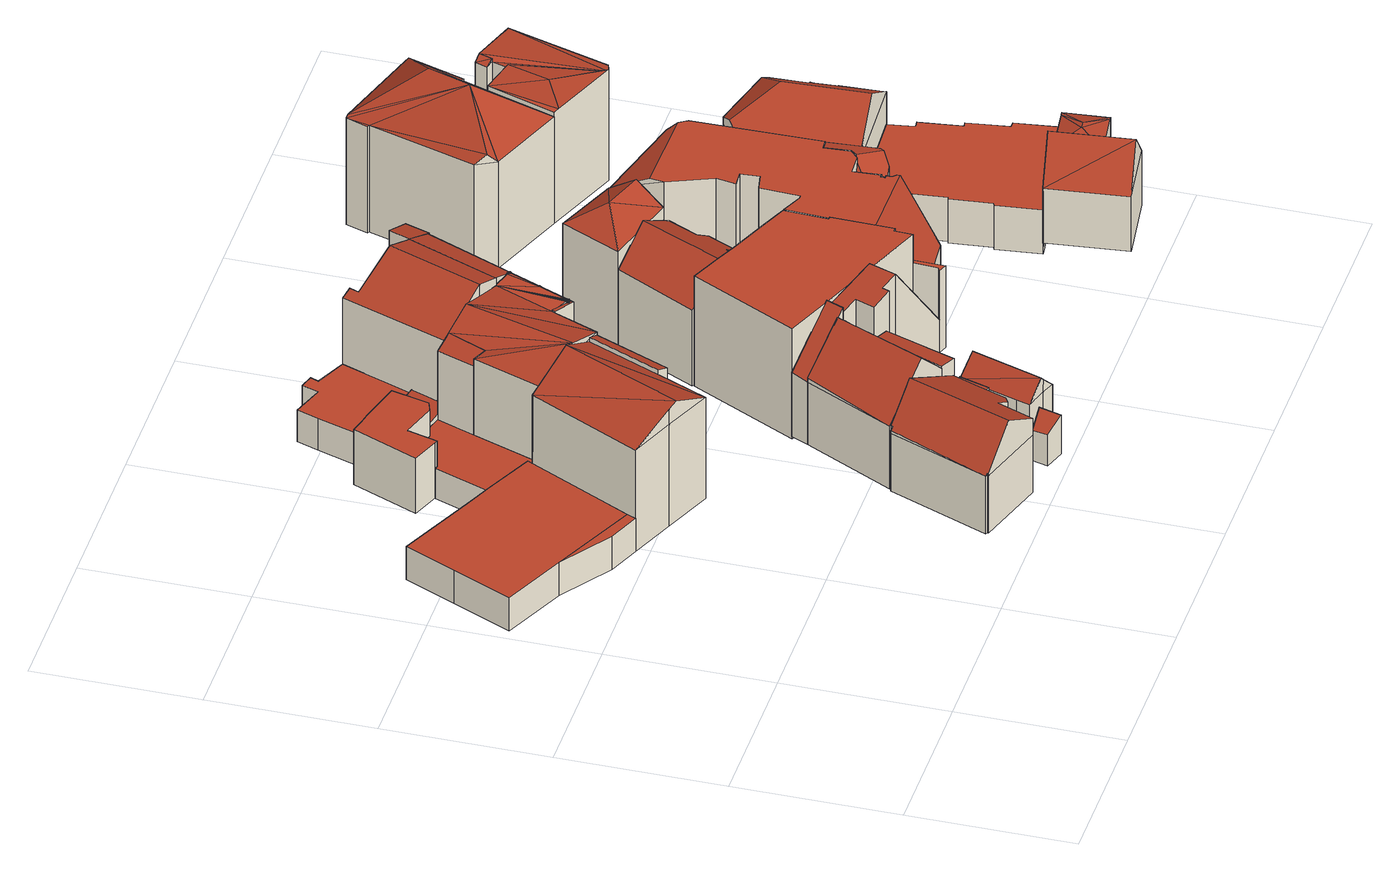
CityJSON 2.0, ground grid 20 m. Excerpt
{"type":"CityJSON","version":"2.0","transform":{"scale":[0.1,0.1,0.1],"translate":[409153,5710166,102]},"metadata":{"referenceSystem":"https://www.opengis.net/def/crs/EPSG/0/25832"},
"CityObjects":{
"building1":{"type":"Building","attributes":{"Gemeindeschluessel":"05978036","Geometrietyp2DReferenz":"3000","function":"31001_1100"},"children":["building1-1","building1-2","building1-3","building1-4"]},
"building1-1":{"type":"BuildingPart","attributes":{"roofType":"2100","measuredHeight":14.35},"parents":["building1"],"geometry":[{"type":"MultiSurface","lod":"2","boundaries":[[[0,1,2,3,4]],[[5,6,7,8,9]],[[6,10,11,7]],[[10,0,4,11]],[[10,6,5,1,0]],[[4,3,8,7,11]],[[5,9,2,1]],[[9,8,3,2]]],"semantics":{"surfaces":[{"type":"WallSurface"},{"type":"RoofSurface"},{"type":"GroundSurface"},{"type":"ClosureSurface"}],"values":[0,0,0,0,1,2,0,3]}}]},
"building1-2":{"type":"BuildingPart","attributes":{"roofType":"1000","measuredHeight":4.46},"parents":["building1"],"geometry":[{"type":"MultiSurface","lod":"2","boundaries":[[[12,13,14,15]],[[13,16,17,14]],[[16,13,12,18]],[[19,15,14,17]],[[15,19,18,12]],[[16,18,19,17]]],"semantics":{"surfaces":[{"type":"WallSurface"},{"type":"RoofSurface"},{"type":"GroundSurface"},{"type":"ClosureSurface"}],"values":[0,0,1,2,3,3]}}]},
"building1-3":{"type":"BuildingPart","attributes":{"roofType":"1000","measuredHeight":4.47},"parents":["building1"],"geometry":[{"type":"MultiSurface","lod":"2","boundaries":[[[20,21,22,23]],[[21,24,25,22]],[[24,26,27,25]],[[26,28,29,27]],[[30,31,17,16]],[[30,32,33,31]],[[32,20,23,33]],[[32,30,16,18,28,26,24,21,20]],[[23,22,25,27,29,19,17,31,33]],[[29,28,18,19]],[[16,17,19,18]]],"semantics":{"surfaces":[{"type":"WallSurface"},{"type":"RoofSurface"},{"type":"GroundSurface"},{"type":"ClosureSurface"}],"values":[0,0,0,0,0,0,0,1,2,3,3]}}]},
"building1-4":{"type":"BuildingPart","attributes":{"roofType":"3100","measuredHeight":16.29},"parents":["building1"],"geometry":[{"type":"MultiSurface","lod":"2","boundaries":[[[2,34,35,3]],[[34,36,37,35]],[[36,38,12,15,37]],[[39,40,41,29,28]],[[40,9,8,41]],[[34,2,9,42]],[[42,43,34]],[[42,44,39,43]],[[43,39,38,45]],[[34,43,45,36]],[[36,45,38]],[[40,44,42,9]],[[39,44,40]],[[3,35,37,15,19,29,41,8]],[[28,18,12,38,39]],[[19,15,12,18]],[[28,29,19,18]],[[3,8,9,2]]],"semantics":{"surfaces":[{"type":"WallSurface"},{"type":"RoofSurface"},{"type":"GroundSurface"},{"type":"ClosureSurface"}],"values":[0,0,0,0,0,1,1,1,1,0,0,0,0,2,0,3,3,3]}}]},
"building2":{"type":"Building","attributes":{"Gemeindeschluessel":"05978036","Geometrietyp2DReferenz":"3000","function":"31001_1100","roofType":"5000","measuredHeight":12.91},"geometry":[{"type":"MultiSurface","lod":"2","boundaries":[[[46,47,48,49]],[[47,50,51,48]],[[50,52,53,51]],[[52,54,55,53]],[[54,56,57,55]],[[56,58,59,57]],[[58,60,61,59]],[[60,62,63,61]],[[62,64,65,63]],[[64,66,67,65]],[[66,68,69,67]],[[68,70,71,69]],[[70,46,49,71]],[[72,73,74,75,76,77,78,79,80]],[[74,81,82,83,56,84,85,75]],[[50,76,75,85,52]],[[52,85,84,54]],[[54,84,56]],[[56,83,58]],[[58,83,82,60]],[[60,82,81,62]],[[62,81,74,73,64]],[[66,72,80,68]],[[68,80,79,70]],[[70,79,78,46]],[[46,78,77,47]],[[47,77,76,50]],[[64,73,72,66]],[[49,48,51,53,55,57,59,61,63,65,67,69,71]]],"semantics":{"surfaces":[{"type":"WallSurface"},{"type":"RoofSurface"},{"type":"GroundSurface"}],"values":[0,0,0,0,0,0,0,0,0,0,0,0,0,1,1,0,0,0,0,0,0,0,0,0,0,0,0,0,2]}}]},
"building3":{"type":"Building","attributes":{"Gemeindeschluessel":"05978036","Geometrietyp2DReferenz":"3000","function":"31001_9998","roofType":"2100","measuredHeight":5.31},"geometry":[{"type":"MultiSurface","lod":"2","boundaries":[[[86,87,88,89]],[[87,90,91,88]],[[90,92,93,91]],[[92,86,89,93]],[[92,90,87,86]],[[89,88,91,93]]],"semantics":{"surfaces":[{"type":"WallSurface"},{"type":"RoofSurface"},{"type":"GroundSurface"}],"values":[0,0,0,0,1,2]}}]},
"building4":{"type":"Building","attributes":{"Gemeindeschluessel":"05978036","Geometrietyp2DReferenz":"3000","function":"31001_2000"},"children":["building4-1","building4-2"]},
"building4-1":{"type":"BuildingPart","attributes":{"roofType":"2100","measuredHeight":14.44},"parents":["building4"],"geometry":[{"type":"MultiSurface","lod":"2","boundaries":[[[94,95,96,97,98]],[[99,100,101,102,103]],[[100,104,105,101]],[[104,94,98,105]],[[104,100,99,95,94]],[[98,97,102,101,105]],[[99,103,96,95]],[[103,102,97,96]]],"semantics":{"surfaces":[{"type":"WallSurface"},{"type":"RoofSurface"},{"type":"GroundSurface"},{"type":"ClosureSurface"}],"values":[0,0,0,0,1,2,0,3]}}]},
"building4-2":{"type":"BuildingPart","attributes":{"roofType":"1000","measuredHeight":4.05},"parents":["building4"],"geometry":[{"type":"MultiSurface","lod":"2","boundaries":[[[96,106,107,97]],[[106,108,109,107]],[[108,110,111,109]],[[110,112,113,111]],[[112,114,115,113]],[[114,116,117,115]],[[116,118,119,117]],[[118,120,121,119]],[[120,122,123,121]],[[122,103,102,123]],[[103,122,120,118,116,114,112,110,108,106,96]],[[97,107,109,111,113,115,117,119,121,123,102]],[[97,102,103,96]]],"semantics":{"surfaces":[{"type":"WallSurface"},{"type":"RoofSurface"},{"type":"GroundSurface"},{"type":"ClosureSurface"}],"values":[0,0,0,0,0,0,0,0,0,0,1,2,3]}}]},
"building5":{"type":"Building","attributes":{"Gemeindeschluessel":"05978036","Geometrietyp2DReferenz":"3000","function":"31001_2000","roofType":"1000","measuredHeight":7.51},"geometry":[{"type":"MultiSurface","lod":"2","boundaries":[[[124,125,126,127]],[[125,128,129,126]],[[128,130,131,129]],[[130,132,133,131]],[[132,134,135,133]],[[134,136,137,135]],[[136,138,139,137]],[[138,140,141,139]],[[140,142,143,141]],[[142,124,127,143]],[[142,140,138,136,134,132,130,128,125,124]],[[127,126,129,131,133,135,137,139,141,143]]],"semantics":{"surfaces":[{"type":"WallSurface"},{"type":"RoofSurface"},{"type":"GroundSurface"}],"values":[0,0,0,0,0,0,0,0,0,0,1,2]}}]},
"building6":{"type":"Building","attributes":{"Gemeindeschluessel":"05978036","Geometrietyp2DReferenz":"3000","function":"31001_9998"},"children":["building6-1","building6-2"]},
"building6-1":{"type":"BuildingPart","attributes":{"roofType":"2100","measuredHeight":5.52},"parents":["building6"],"geometry":[{"type":"MultiSurface","lod":"2","boundaries":[[[144,145,146,147,148]],[[145,149,150,146]],[[149,151,152,153,150]],[[149,145,144,151]],[[153,147,146,150]],[[144,148,152,151]],[[148,147,153,152]]],"semantics":{"surfaces":[{"type":"WallSurface"},{"type":"RoofSurface"},{"type":"GroundSurface"},{"type":"ClosureSurface"}],"values":[0,0,0,1,2,0,3]}}]},
"building6-2":{"type":"BuildingPart","attributes":{"roofType":"1000","measuredHeight":2.98},"parents":["building6"],"geometry":[{"type":"MultiSurface","lod":"2","boundaries":[[[154,155,156,157]],[[155,148,147,156]],[[152,154,157,153]],[[152,148,155,154]],[[157,156,147,153]],[[153,147,148,152]]],"semantics":{"surfaces":[{"type":"WallSurface"},{"type":"RoofSurface"},{"type":"GroundSurface"},{"type":"ClosureSurface"}],"values":[0,0,0,1,2,3]}}]},
"building7":{"type":"Building","attributes":{"Gemeindeschluessel":"05978036","Geometrietyp2DReferenz":"3000","function":"31001_2000"},"children":["building7-1","building7-2","building7-3","building7-4"]},
"building7-1":{"type":"BuildingPart","attributes":{"roofType":"2100","measuredHeight":14.82},"parents":["building7"],"geometry":[{"type":"MultiSurface","lod":"2","boundaries":[[[158,159,160,161]],[[159,162,163,160]],[[162,164,165,166,167,163]],[[162,159,158,168,164]],[[167,161,160,163]],[[168,165,164]],[[161,167,166,158]],[[158,166,165,168]]],"semantics":{"surfaces":[{"type":"WallSurface"},{"type":"RoofSurface"},{"type":"GroundSurface"},{"type":"ClosureSurface"}],"values":[0,0,0,1,2,0,3,3]}}]},
"building7-2":{"type":"BuildingPart","attributes":{"roofType":"3100","measuredHeight":14.01},"parents":["building7"],"geometry":[{"type":"MultiSurface","lod":"2","boundaries":[[[166,169,170,167]],[[169,171,172,170]],[[171,173,174,172]],[[173,175,176,174]],[[177,178,179,180]],[[178,158,161,179]],[[178,181,182,183]],[[184,185,186,187,165,168,182,181,188,189]],[[177,188,181,178]],[[166,165,187,169]],[[169,187,186,171]],[[171,186,185,173]],[[173,185,184,190,175]],[[178,183,158]],[[161,167,170,172,174,176,180,179]],[[167,161,158,166]],[[180,176,175,177]],[[189,190,184]],[[175,190,189,188,177]],[[182,168,158,183]],[[168,165,166,158]]],"semantics":{"surfaces":[{"type":"WallSurface"},{"type":"RoofSurface"},{"type":"GroundSurface"},{"type":"ClosureSurface"}],"values":[0,0,0,0,0,0,1,1,0,0,0,0,0,0,2,3,3,0,3,0,3]}}]},
"building7-3":{"type":"BuildingPart","attributes":{"roofType":"2100","measuredHeight":8.33},"parents":["building7"],"geometry":[{"type":"MultiSurface","lod":"2","boundaries":[[[191,192,193,194]],[[192,195,196,193]],[[195,197,198,196]],[[197,195,192,191]],[[194,193,196,198]],[[194,198,197,191]]],"semantics":{"surfaces":[{"type":"WallSurface"},{"type":"RoofSurface"},{"type":"GroundSurface"},{"type":"ClosureSurface"}],"values":[0,0,0,1,2,3]}}]},
"building7-4":{"type":"BuildingPart","attributes":{"roofType":"2100","measuredHeight":10.43},"parents":["building7"],"geometry":[{"type":"MultiSurface","lod":"2","boundaries":[[[199,200,188,177,180,201]],[[190,202,191,194,176,175]],[[203,199,201,198,197]],[[203,202,190,189,200,199]],[[201,180,176,194,198]],[[189,188,200]],[[175,176,180,177]],[[190,175,177,188,189]],[[197,191,202,203]],[[197,198,194,191]]],"semantics":{"surfaces":[{"type":"WallSurface"},{"type":"RoofSurface"},{"type":"GroundSurface"},{"type":"ClosureSurface"}],"values":[0,0,0,1,2,0,3,3,0,3]}}]},
"building8":{"type":"Building","attributes":{"Gemeindeschluessel":"05978036","Geometrietyp2DReferenz":"3000","function":"31001_9998","roofType":"3100","measuredHeight":7.33},"geometry":[{"type":"MultiSurface","lod":"2","boundaries":[[[204,205,206,207]],[[205,208,209,206]],[[208,210,211,209]],[[210,212,213,211]],[[212,214,215,213]],[[214,216,217,215]],[[216,204,207,217]],[[218,219,208]],[[208,205,204,216,218]],[[219,212,210]],[[218,220,212,219]],[[212,220,214]],[[214,220,218,216]],[[208,219,210]],[[207,206,209,211,213,215,217]]],"semantics":{"surfaces":[{"type":"WallSurface"},{"type":"RoofSurface"},{"type":"GroundSurface"}],"values":[0,0,0,0,0,0,0,1,1,1,1,0,0,0,2]}}]},
"building9":{"type":"Building","attributes":{"Gemeindeschluessel":"05978036","Geometrietyp2DReferenz":"3000","function":"31001_2000"},"children":["building9-1","building9-2"]},
"building9-1":{"type":"BuildingPart","attributes":{"roofType":"2100","measuredHeight":4.8},"parents":["building9"],"geometry":[{"type":"MultiSurface","lod":"2","boundaries":[[[221,222,223,224,225]],[[222,226,227,223]],[[226,228,229,230,227]],[[226,222,221,228]],[[230,224,223,227]],[[225,229,228,221]],[[225,224,230,229]]],"semantics":{"surfaces":[{"type":"WallSurface"},{"type":"RoofSurface"},{"type":"GroundSurface"},{"type":"ClosureSurface"}],"values":[0,0,0,1,2,0,3]}}]},
"building9-2":{"type":"BuildingPart","attributes":{"roofType":"1000","measuredHeight":4.34},"parents":["building9"],"geometry":[{"type":"MultiSurface","lod":"2","boundaries":[[[231,232,233,234]],[[232,235,236,233]],[[235,237,238,236]],[[237,239,240,238]],[[239,241,242,240]],[[241,243,244,242]],[[243,225,224,244]],[[229,245,246,230]],[[245,231,234,246]],[[245,229,225,243,241,239,237,235,232,231]],[[234,233,236,238,240,242,244,224,230,246]],[[230,224,225,229]]],"semantics":{"surfaces":[{"type":"WallSurface"},{"type":"RoofSurface"},{"type":"GroundSurface"},{"type":"ClosureSurface"}],"values":[0,0,0,0,0,0,0,0,0,1,2,3]}}]},
"building10":{"type":"Building","attributes":{"Gemeindeschluessel":"05978036","Geometrietyp2DReferenz":"3000","function":"31001_1100"},"children":["building10-1","building10-2"]},
"building10-1":{"type":"BuildingPart","attributes":{"roofType":"5000","measuredHeight":15.96},"parents":["building10"],"geometry":[{"type":"MultiSurface","lod":"2","boundaries":[[[247,248,97,107]],[[248,94,98,97]],[[94,104,105,98]],[[104,249,250,105]],[[249,251,252,250]],[[251,253,254,252]],[[253,255,256,254]],[[255,257,258,256]],[[257,259,260,258]],[[259,261,262,260]],[[261,263,264,262]],[[263,265,266,264]],[[265,267,268,266]],[[267,269,270,268]],[[269,271,272,273,270]],[[274,275,276,275]],[[277,278,279,280]],[[278,247,107,279]],[[281,282,104]],[[281,104,94]],[[281,94,248]],[[248,247,281]],[[265,271,267]],[[263,271,265]],[[263,283,271]],[[261,283,263]],[[259,283,261]],[[259,274,283]],[[257,274,259]],[[255,274,257]],[[253,274,255]],[[253,284,274]],[[284,285,286]],[[284,287,285]],[[253,287,284]],[[251,287,253]],[[249,287,251]],[[249,288,287]],[[249,289,288]],[[249,290,289]],[[249,291,290]],[[249,292,291]],[[249,293,292]],[[249,294,293]],[[249,295,294]],[[249,296,297,295]],[[282,296,249]],[[282,278,277,296]],[[281,278,282]],[[298,299,300]],[[298,301,299]],[[284,301,298]],[[301,284,286]],[[302,303,304]],[[305,303,302]],[[305,306,303]],[[288,306,305]],[[306,288,289]],[[104,282,249]],[[278,281,247]],[[267,271,269]],[[107,97,98,105,250,252,254,256,258,260,262,264,266,268,270,273,307,276,308,309,310,311,312,313,314,315,316,317,318,319,320,321,322,323,324,325,326,327,328,329,280,279]],[[330,272,271,283]],[[330,307,273,272]],[[275,330,283,274]],[[275,276,307,330]],[[331,275,274,284]],[[331,308,276,275]],[[332,331,284,298]],[[332,309,308,331]],[[333,332,298,300]],[[333,310,309,332]],[[334,333,300,299]],[[334,311,310,333]],[[335,334,299,301]],[[335,312,311,334]],[[336,335,301,286]],[[336,313,312,335]],[[337,336,286,285]],[[337,314,313,336]],[[338,337,285,287]],[[338,315,314,337]],[[339,338,287,288]],[[339,316,315,338]],[[340,339,288,305]],[[340,317,316,339]],[[341,340,305,302]],[[341,318,317,340]],[[342,341,302,304]],[[342,319,318,341]],[[343,342,304,303]],[[343,320,319,342]],[[344,343,303,306]],[[344,321,320,343]],[[345,344,306,289]],[[345,322,321,344]],[[346,345,289,290]],[[346,323,322,345]],[[347,346,290,291]],[[347,324,323,346]],[[348,347,291,292]],[[348,325,324,347]],[[349,348,292,293]],[[349,326,325,348]],[[350,349,293,294]],[[350,327,326,349]],[[351,350,294,295]],[[351,328,327,350]],[[297,351,295]],[[329,328,351,297,296]],[[280,329,296,277]]],"semantics":{"surfaces":[{"type":"WallSurface"},{"type":"RoofSurface"},{"type":"GroundSurface"},{"type":"ClosureSurface"}],"values":[0,0,0,0,0,0,0,0,0,0,0,0,0,0,0,0,0,0,1,1,1,1,1,1,1,1,1,1,1,1,1,1,1,1,1,1,1,1,1,1,1,1,1,1,1,1,1,1,1,1,1,1,1,1,1,1,1,1,0,0,0,2,0,3,0,3,0,3,0,3,0,3,0,3,0,3,0,3,0,3,0,3,0,3,0,3,0,3,0,3,0,3,0,3,0,3,0,3,0,3,0,3,0,3,0,3,0,3,0,3,3]}}]},
"building10-2":{"type":"BuildingPart","attributes":{"roofType":"2100","measuredHeight":14.56},"parents":["building10"],"geometry":[{"type":"MultiSurface","lod":"2","boundaries":[[[352,353,277,280,354]],[[272,355,270,273]],[[355,356,357,270]],[[356,352,354,357]],[[356,355,272,330,275,331,332,333,334,335,336,337,338,339,340,341,342,343,344,345,346,347,348,349,350,351,297,358,353,352]],[[354,280,329,328,327,326,325,324,323,322,321,320,319,318,317,316,315,314,313,312,311,310,309,308,276,307,273,270,357]],[[296,277,353,358]],[[296,329,280,277]],[[297,296,358]],[[351,328,329,296,297]],[[350,327,328,351]],[[349,326,327,350]],[[348,325,326,349]],[[347,324,325,348]],[[346,323,324,347]],[[345,322,323,346]],[[344,321,322,345]],[[343,320,321,344]],[[319,320,343,342]],[[318,319,342,341]],[[317,318,341,340]],[[316,317,340,339]],[[315,316,339,338]],[[337,314,315,338]],[[336,313,314,337]],[[335,312,313,336]],[[334,311,312,335]],[[310,311,334,333]],[[309,310,333,332]],[[308,309,332,331]],[[276,308,331,275]],[[330,307,276,275]],[[272,273,307,330]]],"semantics":{"surfaces":[{"type":"WallSurface"},{"type":"RoofSurface"},{"type":"GroundSurface"},{"type":"ClosureSurface"}],"values":[0,0,0,0,1,2,0,3,0,3,3,3,3,3,3,3,3,3,3,3,3,3,3,3,3,3,3,3,3,3,3,3,3]}}]},
"building11":{"type":"Building","attributes":{"Gemeindeschluessel":"05978036","Geometrietyp2DReferenz":"3000","function":"31001_1100"},"children":["building11-1","building11-2","building11-3","building11-4"]},
"building11-1":{"type":"BuildingPart","attributes":{"roofType":"9999","measuredHeight":11.06},"parents":["building11"],"geometry":[{"type":"MultiSurface","lod":"2","boundaries":[[[359,360,361,362,363,364]],[[365,366,364,363]],[[361,360,367,368]],[[360,359,369,370,367]],[[366,369,359,364]],[[371,372,365,363,362]],[[365,372,373,366]],[[368,371,362,361]],[[366,373,370,369]],[[373,372,371,368,367,370]]],"semantics":{"surfaces":[{"type":"RoofSurface"},{"type":"WallSurface"},{"type":"GroundSurface"}],"values":[0,1,1,1,1,1,1,1,1,2]}}]},
"building11-2":{"type":"BuildingPart","attributes":{"roofType":"1000","measuredHeight":15.01},"parents":["building11"],"geometry":[{"type":"MultiSurface","lod":"2","boundaries":[[[374,375,361,368,376,377]],[[378,379,380,381,382]],[[379,383,384,380]],[[383,385,386,384]],[[385,387,388,386]],[[387,389,390,388]],[[389,391,392,393,390]],[[391,389,387,385,383,379,378,394,395,396,397,398,375,374,399]],[[400,376,368,371,372,401,381,380,384,386,388,390,393]],[[377,402,399,374]],[[377,376,400,402]],[[362,361,375,398]],[[362,371,368,361]],[[363,362,398,397]],[[372,371,362,363,365]],[[365,363,397,396]],[[382,394,378]],[[381,401,395,394,382]],[[401,372,365,396,395]],[[402,392,391,399]],[[402,400,393,392]]],"semantics":{"surfaces":[{"type":"WallSurface"},{"type":"RoofSurface"},{"type":"GroundSurface"},{"type":"ClosureSurface"}],"values":[0,0,0,0,0,0,0,1,2,0,3,0,3,0,3,0,0,3,3,0,3]}}]},
"building11-3":{"type":"BuildingPart","attributes":{"roofType":"5000","measuredHeight":15.71},"parents":["building11"],"geometry":[{"type":"MultiSurface","lod":"2","boundaries":[[[369,403,404,370]],[[403,405,406,404]],[[405,407,408,406]],[[407,409,410,408]],[[409,411,412,410]],[[411,413,414,412]],[[413,382,381,414]],[[415,394,382,413,411,409,407,405,403]],[[403,369,366,365,396,415]],[[370,404,406,408,410,412,414,381,401,372,373]],[[395,394,415]],[[401,381,382,394,395]],[[396,395,415]],[[401,395,396,365,372]],[[372,365,366,373]],[[370,373,366,369]]],"semantics":{"surfaces":[{"type":"WallSurface"},{"type":"RoofSurface"},{"type":"GroundSurface"},{"type":"ClosureSurface"}],"values":[0,0,0,0,0,0,0,1,1,2,0,3,0,3,3,3]}}]},
"building11-4":{"type":"BuildingPart","attributes":{"roofType":"1000","measuredHeight":14.7},"parents":["building11"],"geometry":[{"type":"MultiSurface","lod":"2","boundaries":[[[416,377,376,417]],[[392,416,417,393]],[[392,402,377,416]],[[417,376,400,393]],[[400,376,377,402]],[[393,400,402,392]]],"semantics":{"surfaces":[{"type":"WallSurface"},{"type":"RoofSurface"},{"type":"GroundSurface"},{"type":"ClosureSurface"}],"values":[0,0,1,2,3,3]}}]},
"building12":{"type":"Building","attributes":{"Gemeindeschluessel":"05978036","Geometrietyp2DReferenz":"3000","function":"31001_2000"},"children":["building12-1","building12-2","building12-3"]},
"building12-1":{"type":"BuildingPart","attributes":{"roofType":"2100","measuredHeight":15.48},"parents":["building12"],"geometry":[{"type":"MultiSurface","lod":"2","boundaries":[[[418,419,420,421]],[[419,422,423,420]],[[422,424,425,423]],[[424,426,427,425]],[[426,428,429,427]],[[428,430,431,429]],[[430,255,432,431]],[[255,253,433,432]],[[253,434,435,433]],[[436,356,437,438]],[[356,418,421,437]],[[356,436,439,434,253,255,430,428,426,424,422,419,418]],[[421,420,423,425,427,429,431,432,433,435,440,438,437]],[[440,435,434,439]],[[436,438,440,439]]],"semantics":{"surfaces":[{"type":"WallSurface"},{"type":"RoofSurface"},{"type":"GroundSurface"},{"type":"ClosureSurface"}],"values":[0,0,0,0,0,0,0,0,0,0,0,1,2,3,3]}}]},
"building12-2":{"type":"BuildingPart","attributes":{"roofType":"3100","measuredHeight":16.92},"parents":["building12"],"geometry":[{"type":"MultiSurface","lod":"2","boundaries":[[[441,442,435,434]],[[441,443,444,442]],[[443,445,446,444]],[[445,447,448,446]],[[447,449,450,448]],[[449,451,452,450]],[[451,453,454,452]],[[453,455,456,454]],[[455,457,458,456]],[[457,439,440,458]],[[455,453,451,449,447,445,443]],[[443,441,434,439,457,455]],[[435,442,444,446,448,450,452,454,456,458,440]],[[434,435,440,439]]],"semantics":{"surfaces":[{"type":"WallSurface"},{"type":"RoofSurface"},{"type":"GroundSurface"},{"type":"ClosureSurface"}],"values":[0,0,0,0,0,0,0,0,0,0,1,1,2,3]}}]},
"building12-3":{"type":"BuildingPart","attributes":{"roofType":"2100","measuredHeight":15.52},"parents":["building12"],"geometry":[{"type":"MultiSurface","lod":"2","boundaries":[[[459,460,440,439]],[[459,461,462,460]],[[461,463,464,462]],[[463,436,438,464]],[[436,463,461,459,439]],[[440,460,462,464,438]],[[439,440,438,436]]],"semantics":{"surfaces":[{"type":"WallSurface"},{"type":"RoofSurface"},{"type":"GroundSurface"},{"type":"ClosureSurface"}],"values":[0,0,0,0,1,2,3]}}]},
"building13":{"type":"Building","attributes":{"Gemeindeschluessel":"05978036","Geometrietyp2DReferenz":"3000","function":"31001_2000","roofType":"3100","measuredHeight":13.85},"geometry":[{"type":"MultiSurface","lod":"2","boundaries":[[[465,466,467,468]],[[466,469,470,467]],[[469,471,472,470]],[[471,473,474,472]],[[473,475,476,474]],[[475,477,478,476]],[[477,479,480,478]],[[479,481,482,480]],[[481,483,484,482]],[[483,485,486,484]],[[485,487,488,486]],[[487,465,468,488]],[[483,481,479,477,475,473,471,469,466,465]],[[465,487,485,483]],[[468,467,470,472,474,476,478,480,482,484,486,488]]],"semantics":{"surfaces":[{"type":"WallSurface"},{"type":"RoofSurface"},{"type":"GroundSurface"}],"values":[0,0,0,0,0,0,0,0,0,0,0,0,1,1,2]}}]},
"building14":{"type":"Building","attributes":{"Gemeindeschluessel":"05978036","Geometrietyp2DReferenz":"3000","function":"31001_1000","roofType":"2100","measuredHeight":4.54},"geometry":[{"type":"MultiSurface","lod":"2","boundaries":[[[489,490,491,492]],[[490,493,494,491]],[[493,495,496,494]],[[495,497,498,496]],[[497,499,500,498]],[[499,501,502,500]],[[501,489,492,502]],[[501,499,497,495,493,490,489]],[[492,491,494,496,498,500,502]]],"semantics":{"surfaces":[{"type":"WallSurface"},{"type":"RoofSurface"},{"type":"GroundSurface"}],"values":[0,0,0,0,0,0,0,1,2]}}]},
"building15":{"type":"Building","attributes":{"Gemeindeschluessel":"05978036","Geometrietyp2DReferenz":"3000","function":"31001_1100","roofType":"5000","measuredHeight":15.84},"geometry":[{"type":"MultiSurface","lod":"2","boundaries":[[[503,504,505,506]],[[504,507,508,505]],[[507,509,510,508]],[[509,503,506,510]],[[507,504,511]],[[503,509,512]],[[511,503,512]],[[503,511,504]],[[509,511,512]],[[511,509,507]],[[506,505,508,510]]],"semantics":{"surfaces":[{"type":"WallSurface"},{"type":"RoofSurface"},{"type":"GroundSurface"}],"values":[0,0,0,0,1,0,1,1,1,1,2]}}]},
"building16":{"type":"Building","attributes":{"Gemeindeschluessel":"05978036","Geometrietyp2DReferenz":"3000","function":"31001_2000","roofType":"5000","measuredHeight":15.93},"geometry":[{"type":"MultiSurface","lod":"2","boundaries":[[[513,514,515,516]],[[514,517,518,515]],[[517,519,520,518]],[[519,521,522,520]],[[521,523,524,522]],[[523,525,526,524]],[[525,527,528,526]],[[527,529,530,528]],[[529,531,532,530]],[[531,533,534,532]],[[533,535,536,534]],[[535,537,538,536]],[[537,539,540,538]],[[539,541,542,540]],[[541,543,544,542]],[[543,545,546,544]],[[545,547,548,546]],[[547,549,550,548]],[[549,551,552,550]],[[551,553,554,552]],[[553,555,556,554]],[[555,557,558,556]],[[557,559,560,558]],[[559,561,562,560]],[[561,513,516,562]],[[563,533,531,564]],[[559,565,566,561]],[[565,557,555,553,551,549,547,545,543,541,539,537,535,563,564,529,527,525,523,521,519,517,514,513,566]],[[531,529,564]],[[559,557,565]],[[513,561,566]],[[535,533,563]],[[516,515,518,520,522,524,526,528,530,532,534,536,538,540,542,544,546,548,550,552,554,556,558,560,562]]],"semantics":{"surfaces":[{"type":"WallSurface"},{"type":"RoofSurface"},{"type":"GroundSurface"}],"values":[0,0,0,0,0,0,0,0,0,0,0,0,0,0,0,0,0,0,0,0,0,0,0,0,0,1,1,1,0,0,0,0,2]}}]},
"building17":{"type":"Building","attributes":{"Gemeindeschluessel":"05978036","Geometrietyp2DReferenz":"3000","function":"51009_1610","roofType":"5000","measuredHeight":14.63},"geometry":[{"type":"MultiSurface","lod":"2","boundaries":[[[567,568,569,570]],[[568,571,572,569]],[[571,573,574,572]],[[573,575,576,574]],[[575,577,578,576]],[[577,579,580,578]],[[579,581,582,580]],[[581,583,584,582]],[[583,585,586,584]],[[585,587,588,586]],[[587,589,590,588]],[[589,567,570,590]],[[591,592,593,594,595,596]],[[597,598,599,600,601,602,539,603,592,591]],[[595,594,583,604]],[[579,596,595,604,581]],[[581,604,583]],[[585,593,592,603,587]],[[587,603,539,589]],[[589,539,602,567]],[[567,602,601,568]],[[568,601,600,571]],[[571,600,599,573]],[[573,599,598,575]],[[575,598,597,577]],[[577,597,591,596,579]],[[583,594,593,585]],[[570,569,572,574,576,578,580,582,584,586,588,590]]],"semantics":{"surfaces":[{"type":"WallSurface"},{"type":"RoofSurface"},{"type":"GroundSurface"}],"values":[0,0,0,0,0,0,0,0,0,0,0,0,1,1,1,0,0,0,0,0,0,0,0,0,0,0,0,2]}}]},
"building18":{"type":"Building","attributes":{"Gemeindeschluessel":"05978036","Geometrietyp2DReferenz":"3000","function":"31001_1100","roofType":"5000","measuredHeight":12.46},"geometry":[{"type":"MultiSurface","lod":"2","boundaries":[[[605,606,607,608]],[[606,609,610,607]],[[609,611,612,610]],[[611,613,614,612]],[[613,605,608,614]],[[613,615,605]],[[613,616,615]],[[616,613,611]],[[615,609,606]],[[609,615,616]],[[606,605,615]],[[611,609,616]],[[608,607,610,612,614]]],"semantics":{"surfaces":[{"type":"WallSurface"},{"type":"RoofSurface"},{"type":"GroundSurface"}],"values":[0,0,0,0,0,1,1,1,1,1,0,0,2]}}]},
"building19":{"type":"Building","attributes":{"Gemeindeschluessel":"05978036","Geometrietyp2DReferenz":"3000","function":"31001_1000","roofType":"5000","measuredHeight":8.55},"geometry":[{"type":"MultiSurface","lod":"2","boundaries":[[[617,618,619,620]],[[618,621,622,619]],[[621,623,624,622]],[[623,625,626,624]],[[625,627,628,626]],[[627,629,630,628]],[[629,631,632,630]],[[631,617,620,632]],[[633,631,629]],[[634,627,625]],[[633,627,634]],[[627,633,629]],[[634,625,623]],[[621,634,623]],[[621,633,634]],[[621,631,633]],[[618,631,621]],[[631,618,617]],[[620,619,622,624,626,628,630,632]]],"semantics":{"surfaces":[{"type":"WallSurface"},{"type":"RoofSurface"},{"type":"GroundSurface"}],"values":[0,0,0,0,0,0,0,0,1,1,1,1,1,1,1,1,1,1,2]}}]},
"building20":{"type":"Building","attributes":{"Gemeindeschluessel":"05978036","Geometrietyp2DReferenz":"3000","function":"31001_2000","roofType":"5000","measuredHeight":20},"geometry":[{"type":"MultiSurface","lod":"2","boundaries":[[[635,636,637,638]],[[636,639,640,637]],[[639,641,642,640]],[[641,643,644,642]],[[643,645,646,644]],[[645,647,648,646]],[[647,649,650,648]],[[649,651,652,650]],[[651,653,654,652]],[[653,655,656,654]],[[655,657,658,656]],[[657,635,638,658]],[[657,659,660]],[[660,635,657]],[[661,635,660]],[[662,647,645,663]],[[647,653,651,649]],[[662,653,647]],[[659,655,653,662]],[[659,662,660]],[[643,641,639]],[[663,660,662]],[[643,660,663]],[[639,660,643]],[[661,660,639]],[[639,636,661]],[[643,663,645]],[[655,659,657]],[[635,661,636]],[[638,637,640,642,644,646,648,650,652,654,656,658]]],"semantics":{"surfaces":[{"type":"WallSurface"},{"type":"RoofSurface"},{"type":"GroundSurface"}],"values":[0,0,0,0,0,0,0,0,0,0,0,0,1,1,1,1,1,1,1,1,1,1,1,1,1,1,0,0,0,2]}}]},
"building21":{"type":"Building","attributes":{"Gemeindeschluessel":"05978036","Geometrietyp2DReferenz":"3000","function":"31001_2000","roofType":"9999","measuredHeight":6},"geometry":[{"type":"MultiSurface","lod":"2","boundaries":[[[664,665,666,667,668,669,670,671,672,673,674,675,676,677,678,679,680,681,682]],[[682,681,683,684]],[[681,680,685,683]],[[680,679,686,685]],[[679,678,687,686]],[[678,677,688,687]],[[677,676,689,688]],[[676,675,690,689]],[[675,674,691,690]],[[674,673,692,691]],[[673,672,693,692]],[[672,671,694,693]],[[671,670,695,694]],[[670,669,696,695]],[[669,668,697,696]],[[668,667,698,697]],[[667,666,699,698]],[[666,665,700,699]],[[665,664,701,700]],[[664,682,684,701]],[[684,683,685,686,687,688,689,690,691,692,693,694,695,696,697,698,699,700,701]]],"semantics":{"surfaces":[{"type":"RoofSurface"},{"type":"WallSurface"},{"type":"GroundSurface"}],"values":[0,1,1,1,1,1,1,1,1,1,1,1,1,1,1,1,1,1,1,1,2]}}]},
"building22":{"type":"Building","attributes":{"Gemeindeschluessel":"05978036","Geometrietyp2DReferenz":"3000","function":"31001_2000","roofType":"5000","measuredHeight":15.5},"geometry":[{"type":"MultiSurface","lod":"2","boundaries":[[[702,703,704,705]],[[703,706,707,704]],[[706,708,709,707]],[[708,710,711,709]],[[710,712,713,711]],[[712,714,715,713]],[[714,716,717,715]],[[716,718,719,717]],[[718,720,721,719]],[[720,722,723,721]],[[722,724,725,723]],[[724,726,727,725]],[[726,728,729,727]],[[728,702,705,729]],[[730,731,732,733]],[[732,734,735,736,737,738,733]],[[739,740,741,742,743,744,745,730,733,738,746,722]],[[722,746,724]],[[724,746,738,737,726]],[[706,731,730,745,708]],[[708,745,744,710]],[[710,744,743,712]],[[712,743,742,714]],[[714,742,741,716]],[[716,741,740,718]],[[718,740,739,720]],[[720,739,722]],[[726,737,736,728]],[[728,736,735,702]],[[702,735,734,703]],[[703,734,732,731,706]],[[705,704,707,709,711,713,715,717,719,721,723,725,727,729]]],"semantics":{"surfaces":[{"type":"WallSurface"},{"type":"RoofSurface"},{"type":"GroundSurface"}],"values":[0,0,0,0,0,0,0,0,0,0,0,0,0,0,1,1,1,0,0,0,0,0,0,0,0,0,0,0,0,0,0,2]}}]},
"building23":{"type":"Building","attributes":{"Gemeindeschluessel":"05978036","Geometrietyp2DReferenz":"3000","function":"31001_2000","roofType":"5000","measuredHeight":15.72},"geometry":[{"type":"MultiSurface","lod":"2","boundaries":[[[747,748,656,658]],[[748,749,750,656]],[[749,751,752,750]],[[751,753,754,752]],[[753,755,756,754]],[[755,757,758,756]],[[757,759,760,758]],[[759,761,762,760]],[[761,747,658,762]],[[763,761,764]],[[761,763,765]],[[766,767,751]],[[757,764,759]],[[766,764,757]],[[751,764,766]],[[749,764,751]],[[768,764,749]],[[764,768,763]],[[748,763,768]],[[748,765,763]],[[765,748,747]],[[755,767,766]],[[767,755,753]],[[749,748,768]],[[757,755,766]],[[753,751,767]],[[761,759,764]],[[747,761,765]],[[658,656,750,752,754,756,758,760,762]]],"semantics":{"surfaces":[{"type":"WallSurface"},{"type":"RoofSurface"},{"type":"GroundSurface"}],"values":[0,0,0,0,0,0,0,0,0,1,1,1,1,1,1,1,1,1,1,1,1,1,1,0,0,0,0,0,2]}}]}
},
"vertices":[
[342,421,153],[326,427,160],[326,427,154],[326,427,16],[342,421,16],[365,517,160],[380,512,153],[380,512,16],[365,517,16],[365,517,154],[378,508,153],[378,508,16],
[183,413,61],[144,429,61],[144,429,16],[183,413,16],[82,472,61],[82,472,16],[188,424,61],[188,424,16],
[65,642,61],[160,599,61],[160,599,16],[65,642,16],[197,583,61],[197,583,16],[255,556,61],[255,556,16],[252,550,61],[252,550,16],[3,507,61],[3,507,16],[36,579,61],[36,579,16],
[299,365,154],[299,365,16],[239,390,154],[239,390,16],[183,413,154],[252,550,154],[265,546,154],[265,546,16],[319,530,179],[251,385,179],[265,546,159],[239,390,175],
[434,58,102],[415,64,102],[415,64,24],[434,58,24],[396,19,102],[396,19,24],[310,45,102],[310,45,24],[310,47,102],[310,47,24],[308,48,102],[308,48,24],[357,170,102],[357,170,24],[360,168,102],[360,168,24],[361,171,102],[361,171,24],[461,137,102],[461,137,24],[476,132,102],[476,132,24],[464,100,102],[464,100,24],[451,65,102],[451,65,24],[476,132,105],[461,137,114],[395,159,153],[348,33,153],[396,19,125],[415,64,124],[434,58,113],[451,65,105],[464,100,105],[361,171,110],[360,168,110],[357,170,106],[310,47,105],[310,45,105],
[451,2,94],[426,10,83],[426,10,41],[451,2,41],[431,29,82],[431,29,41],[459,29,94],[459,29,41],
[314,621,157],[295,629,148],[295,629,54],[295,629,13],[314,621,13],[312,675,147],[329,670,155],[329,670,13],[312,675,13],[312,675,54],[335,669,157],[335,669,13],
[265,546,54],[265,546,13],[252,550,54],[252,550,13],[255,556,54],[255,556,13],[197,583,54],[197,583,13],[223,653,54],[223,653,13],[227,652,54],[227,652,13],[237,688,54],[237,688,13],[279,675,54],[279,675,13],[293,680,54],[293,680,13],
[237,688,89],[227,652,89],[227,652,14],[237,688,14],[223,653,89],[223,653,14],[189,666,89],[189,666,14],[223,746,89],[223,746,14],[242,741,89],[242,741,14],[253,739,89],[253,739,14],[304,725,89],[304,725,14],[293,680,89],[293,680,14],[279,675,89],[279,675,14],
[464,100,82],[476,132,83],[476,132,40],[464,100,40],[464,100,70],[489,128,95],[489,128,40],[478,92,95],[478,92,70],[478,92,40],
[468,58,70],[451,65,70],[451,65,40],[468,58,40],
[418,282,107],[428,303,109],[428,303,22],[418,282,22],[488,280,170],[488,280,22],[480,259,170],[480,259,152],[480,259,107],[480,259,22],[472,262,161],
[483,258,107],[483,258,22],[502,251,107],[502,251,22],[495,230,107],[495,230,22],[493,226,107],[493,226,22],[461,141,107],[363,173,107],[363,173,22],[461,141,22],[423,153,162],[471,263,162],[418,282,113],[493,226,128],[495,230,128],[502,251,130],[483,258,150],[461,141,123],[477,182,126],[493,226,125],
[514,219,105],[536,212,94],[536,212,22],[514,219,22],[518,161,94],[518,161,22],[496,168,105],[496,168,22],
[484,133,122],[461,141,126],[484,133,22],[514,219,122],[496,168,122],
[468,58,92],[478,92,92],[478,92,42],[468,58,42],[489,128,92],[489,128,42],[534,113,92],[534,113,42],[506,27,92],[506,27,42],[490,33,92],[490,33,42],[463,41,92],[463,41,42],[484,34,115],[512,120,115],[490,33,109],
[346,714,63],[329,670,63],[329,670,15],[346,714,15],[346,714,58],[293,680,59],[293,680,15],[304,725,59],[304,725,58],[304,725,15],
[273,801,58],[282,827,58],[282,827,15],[273,801,15],[321,814,58],[321,814,15],[328,834,58],[328,834,15],[344,829,58],[344,829,15],[340,819,58],[340,819,15],[378,802,58],[378,802,15],[253,739,58],[253,739,15],
[265,546,157],[295,629,157],[434,642,157],[434,642,13],[434,643,157],[434,643,13],[458,636,157],[458,636,13],[459,636,157],[459,636,13],[459,637,157],[459,637,13],[460,637,157],[460,637,13],[461,637,157],[461,637,13],[462,636,157],[462,636,13],[462,635,157],[462,635,13],[463,635,157],[463,635,13],[463,634,157],[463,634,13],[462,633,157],[462,633,154],[462,633,13],[460,632,157],[460,632,155],[460,632,13],[402,566,157],[380,512,157],[380,512,13],[402,566,13],[332,526,173],[371,659,173],[461,632,157],[446,599,157],[445,594,157],[445,595,157],[444,594,157],[430,561,157],[430,557,157],[429,557,157],[428,557,157],[427,557,157],[427,558,157],[426,559,157],[426,560,157],[404,570,157],[414,565,157],[446,598,157],[447,596,157],[447,597,157],[446,595,157],[431,560,157],[431,558,157],[431,559,157],[431,561,157],[430,558,157],[461,632,13],[446,599,13],[446,598,13],[447,597,13],[447,596,13],[446,595,13],[445,595,13],[445,594,13],[444,594,13],[430,561,13],[431,561,13],[431,560,13],[431,559,13],[431,558,13],[430,558,13],[430,557,13],[429,557,13],[428,557,13],[427,557,13],[427,558,13],[426,559,13],[426,560,13],[404,570,13],[461,632,154],[446,599,155],[446,598,154],[447,597,154],[447,596,154],[446,595,154],[445,595,154],[445,594,154],[444,594,155],[430,561,155],[431,561,154],[431,560,154],[431,559,154],[431,558,154],[430,558,154],[430,557,154],[429,557,154],[428,557,155],[427,557,155],[427,558,155],[426,559,155],[426,560,155],
[431,553,154],[402,566,159],[431,553,13],[463,634,154],[465,633,154],[465,633,13],[404,570,159],
[628,190,129],[639,186,129],[640,244,129],[635,244,129],[634,222,129],[633,193,129],[634,222,68],[633,193,57],[639,186,18],[640,244,18],[628,190,62],[628,190,18],[635,244,18],[634,222,18],[633,193,18],
[641,319,168],[640,244,168],[641,319,18],[641,319,165],[489,279,168],[429,303,168],[429,303,18],[489,279,18],[489,279,161],[495,433,168],[495,433,18],[535,416,168],[535,416,18],[559,405,168],[559,405,18],[608,385,168],[608,385,18],[639,372,168],[639,372,165],[639,372,18],[524,265,168],[560,251,168],[565,249,168],[634,222,168],[635,244,168],[637,319,168],[637,319,18],[560,251,18],[637,319,165],
[548,218,175],[548,218,18],[525,226,171],[525,226,18],[522,218,171],[522,218,18],[494,227,166],[494,227,18],[503,251,166],[503,251,18],[481,260,161],[481,260,18],[560,251,175],
[641,371,165],[641,371,18],
[463,634,155],[463,635,155],[463,635,12],[463,634,12],[462,635,155],[462,635,12],[462,636,155],[462,636,12],[461,637,156],[461,637,12],[460,637,156],[460,637,12],[459,637,156],[459,637,12],[459,636,12],[458,636,12],[434,643,167],[434,643,12],[512,742,153],[465,633,12],[512,742,12],[479,754,167],[479,754,12],
[434,642,167],[434,642,12],[399,651,181],[399,651,12],[335,669,152],[335,669,12],[329,670,149],[329,670,12],[378,802,148],[378,802,12],[390,797,154],[390,797,12],[386,786,154],[386,786,12],[443,766,181],[443,766,12],[475,755,168],[475,755,12],
[491,780,165],[491,780,12],[525,771,152],[525,771,12],[515,741,152],[515,741,12],
[597,520,155],[639,508,128],[639,508,16],[597,520,16],[648,504,122],[648,504,16],[632,469,121],[632,469,16],[650,460,108],[650,460,16],[631,420,108],[631,420,16],[614,429,121],[614,429,16],[608,416,120],[608,416,16],[598,393,120],[598,393,16],[548,415,155],[548,415,16],[497,436,119],[497,436,16],[546,534,121],[546,534,16],
[598,391,66],[598,393,66],[598,393,21],[598,391,21],[608,416,55],[608,416,21],[663,392,55],[663,392,21],[660,367,65],[660,367,21],[660,364,66],[660,364,21],[642,372,66],[642,372,21],
[639,508,145],[546,534,145],[546,534,12],[639,508,12],[581,607,145],[581,607,12],[658,576,145],[658,576,12],[599,559,170],[649,542,170],
[642,372,167],[668,361,167],[668,361,11],[642,372,11],[671,361,167],[671,361,11],[672,409,168],[672,409,11],[693,413,168],[693,413,11],[692,436,168],[692,436,11],[673,435,168],[673,435,11],[675,458,169],[675,458,11],[652,511,170],[652,511,11],[661,575,144],[661,575,11],[755,537,164],[755,537,11],[770,516,170],[770,516,11],[777,362,167],[777,362,11],[765,361,167],[765,361,11],[768,330,166],[768,330,11],[758,320,166],[758,320,11],[732,319,166],[732,319,11],[735,286,166],[735,286,11],[732,286,166],[732,286,11],[732,281,166],[732,281,11],[735,281,166],[735,281,11],[736,274,165],[736,274,11],[740,270,165],[740,270,11],[743,221,77],[743,221,11],[640,216,63],[640,216,11],[763,526,170],[654,528,170],[740,266,165],[640,267,165],
[777,362,101],[776,373,101],[776,373,23],[777,362,23],[780,369,101],[780,369,23],[780,363,101],[780,363,23],[783,321,101],[783,321,23],[784,301,101],[784,301,23],[773,288,101],[773,288,23],[735,286,101],[735,286,23],[732,319,101],[732,319,23],[758,320,101],[758,320,23],[768,330,101],[768,330,23],[765,361,101],[765,361,23],[780,296,165],[760,322,169],[758,320,165],[756,320,162],[735,286,103],[773,288,149],[784,301,164],[783,321,164],[780,363,164],[780,369,164],[776,373,164],[777,362,164],[768,330,167],[735,286,102],
[845,132,102],[930,143,102],[930,143,28],[845,132,28],[939,46,102],[939,46,28],[853,34,102],[853,34,28],[842,132,102],[842,132,28],[881,137,152],[892,39,152],
[845,132,97],[930,144,97],[930,144,20],[845,132,20],[986,151,97],[986,151,20],[991,152,97],[991,152,20],[996,97,97],[996,97,20],[994,97,97],[994,97,20],[935,89,97],[935,89,20],[930,143,97],[930,143,20],[959,120,105],[969,121,105],
[660,703,154],[648,727,154],[648,727,9],[660,703,9],[688,858,154],[688,858,9],[685,859,154],[685,859,9],[694,886,154],[694,886,9],[814,852,154],[814,852,9],[821,850,154],[821,850,9],[816,835,154],[816,835,9],[799,781,154],[799,781,9],[796,782,154],[796,782,9],[786,750,154],[786,750,9],[758,666,154],[758,666,9],[760,670,154],[719,752,209],[655,714,166],[735,803,209],[697,885,157],
[835,291,71],[833,290,71],[839,239,71],[836,238,71],[842,188,71],[838,186,71],[845,132,71],[930,144,71],[986,151,71],[991,152,71],[999,153,71],[992,208,71],[985,208,71],[978,259,71],[972,258,71],[965,310,71],[957,309,71],[952,341,71],[831,335,71],[952,341,11],[831,335,11],[957,309,11],[965,310,11],[972,258,11],[978,259,11],[985,208,11],[992,208,11],[999,153,11],[991,152,11],[986,151,11],[930,144,11],[845,132,11],[838,186,11],[842,188,11],[836,238,11],[839,239,11],[833,290,11],[835,291,11],
[826,374,114],[821,478,114],[821,478,7],[826,374,7],[847,498,114],[847,498,7],[925,467,114],[925,467,7],[934,424,114],[934,424,7],[937,424,114],[937,424,7],[938,420,114],[938,420,7],[939,420,114],[939,420,7],[945,393,114],[945,393,7],[943,393,114],[943,393,7],[954,341,114],[954,341,7],[952,341,114],[952,341,7],[831,335,114],[831,335,7],[828,335,114],[828,335,7],[911,472,138],[847,498,124],[831,486,134],[878,441,162],[821,478,127],[826,374,127],[828,335,127],[831,335,129],[883,338,162],[943,393,120],[945,393,118],[939,420,121],[938,420,122],[937,424,123],[934,424,124],[925,467,129],[952,341,116],
[758,666,160],[786,750,160],[824,737,160],[824,737,9],[830,757,160],[830,757,9],[819,760,160],[819,760,9],[824,775,160],[824,775,9],[896,757,160],[896,757,9],[859,633,160],[859,633,9],[851,630,160],[851,630,9],[808,686,166],[854,631,155],[766,663,160],[834,773,166],[829,757,166],[823,737,166]
]}
